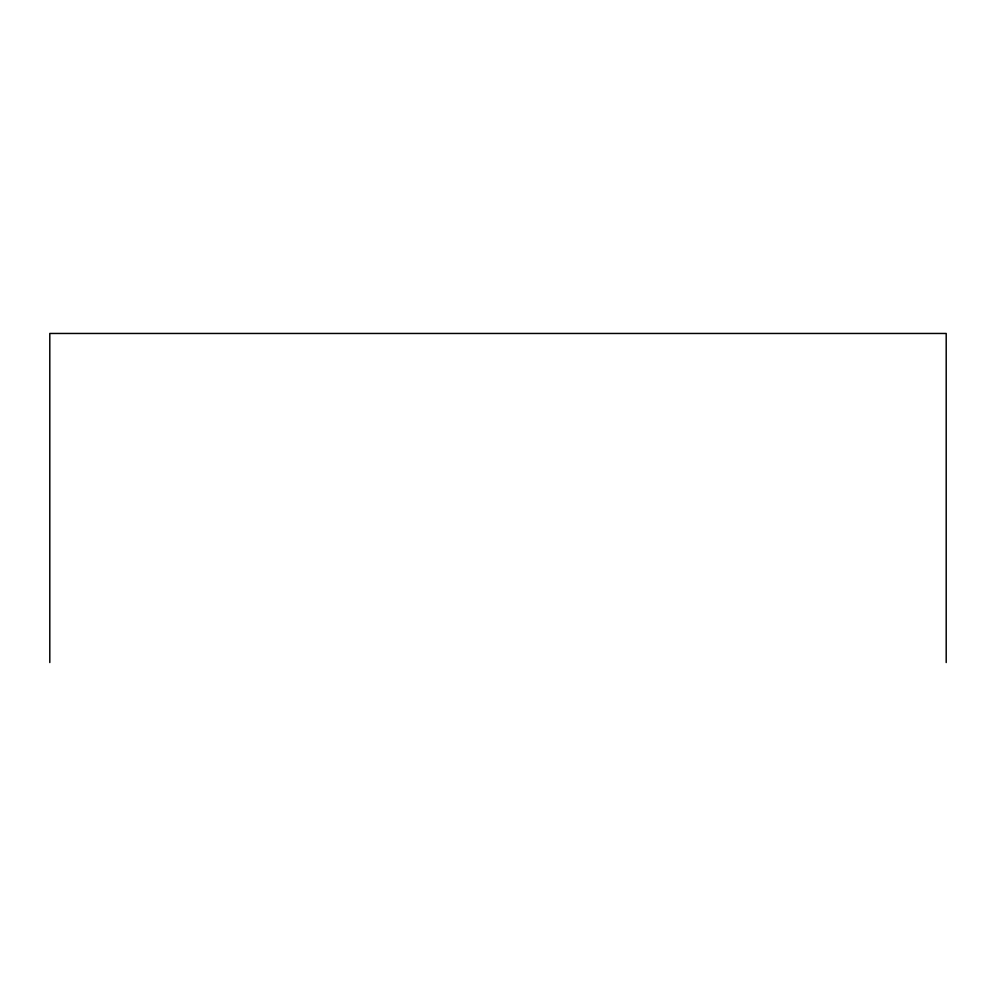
<?xml version="1.0" encoding="UTF-8"?>
<svg xmlns="http://www.w3.org/2000/svg" width="996" height="996" viewBox="0 0 996 996"><rect width="100%" height="100%" fill="white"/><g stroke="black" fill="none" stroke-linecap="round" stroke-linejoin="round"><path stroke-width="1.49" d="M946.2 662.539L946.2 333.461L49.8 333.461L49.8 662.539"/></g></svg>
